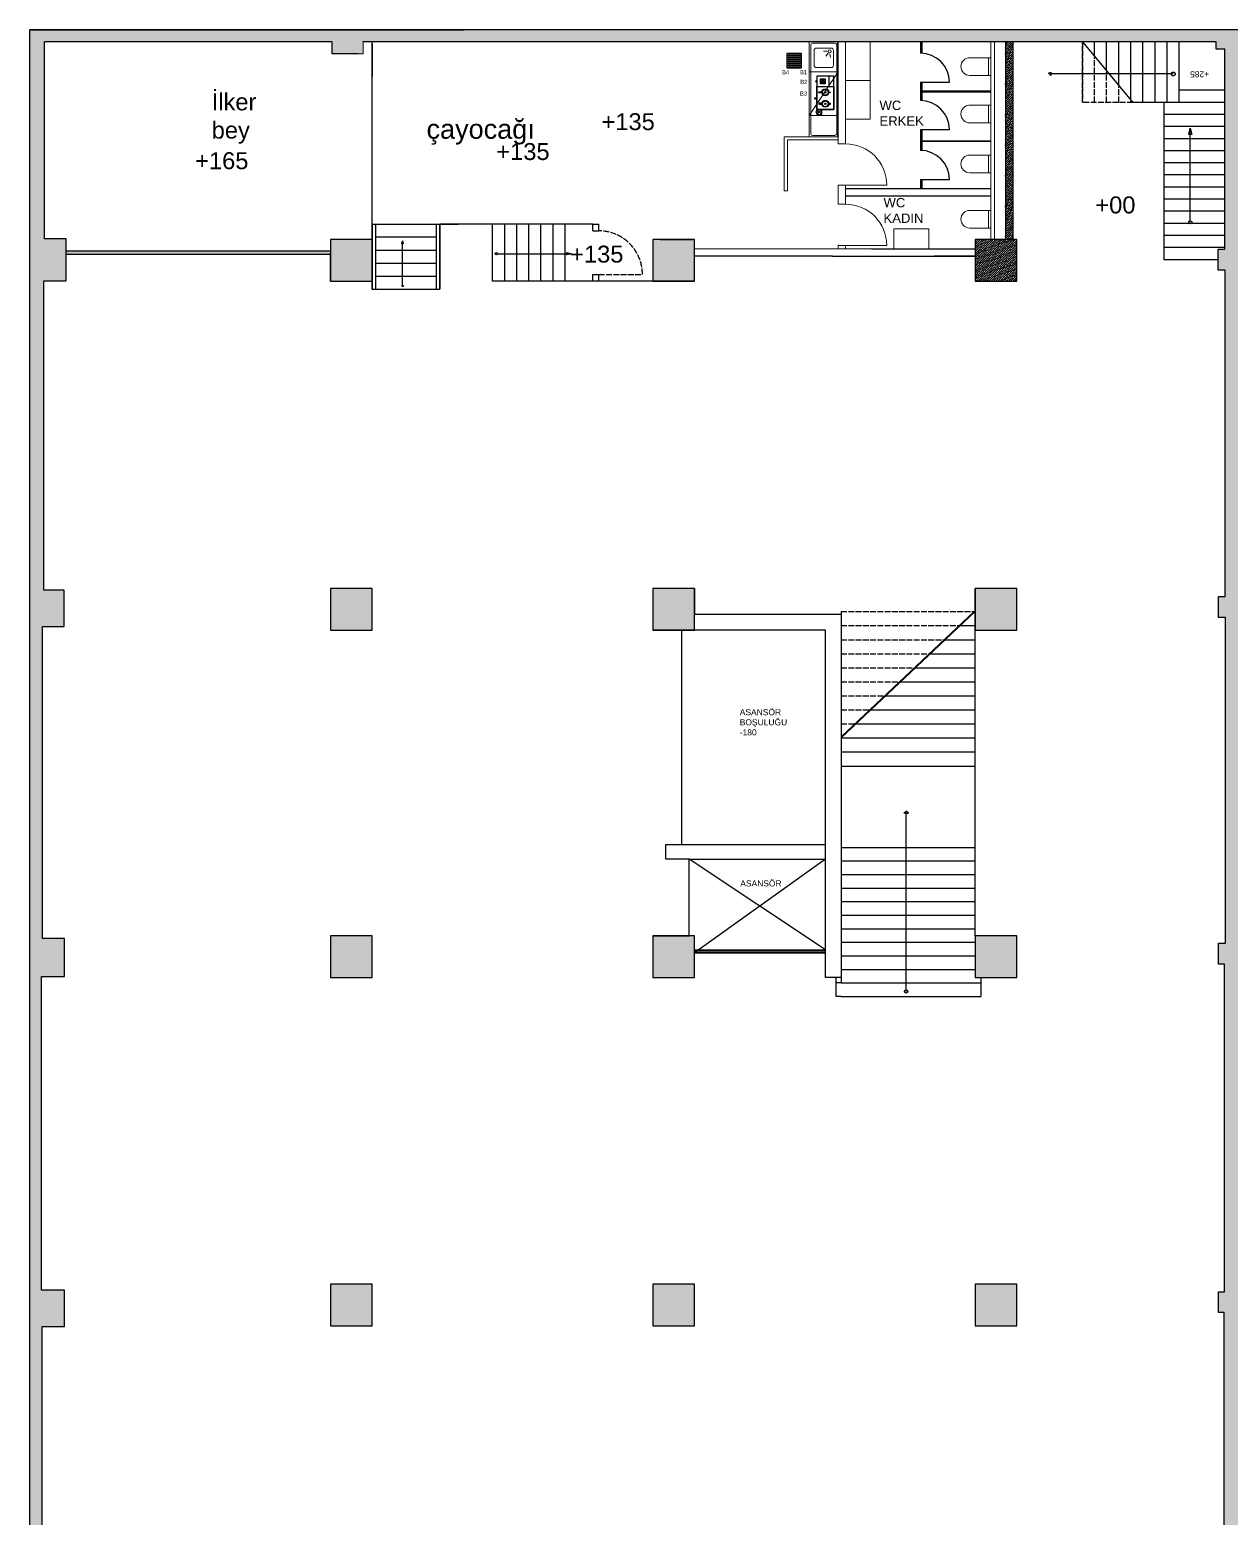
# Model space of a CAD drawing. Header units: inches. Extents: x 4918 to 12387, y -16156 to -9811.
# Drawn here: x 4918 to 7398, y -12983 to -9911 of the extents above; entities that cross this region are included whole.
import ezdxf
from ezdxf.enums import TextEntityAlignment as Align

# ---------------------------------------------------------------- set-up
doc = ezdxf.new("R2010")
doc.units = ezdxf.units.IN
doc.header["$MEASUREMENT"] = 0
doc.linetypes.add('ACAD_ISO02W100', pattern=[15, 12, -3])
doc.layers.add('S2000-002 Çizgi', color=7, linetype='Continuous')
doc.styles.get("Standard").update_dxf_attribs({"font": 'arial.ttf'})
doc.styles.add('TAKSİM', font='GOTHIC.TTF', dxfattribs={"height": 20})
pattern_1 = [(45, (-5998.6112, -16960.742), (1.683798, 6.1739261), [7.9375, -1.5875, 0, -1.5875])]
pattern_2 = [(45, (-6780.7107, 0), (1.32582521, 4.86135912), [6.25, -1.25, 0, -1.25])]

# ---------------------------------------------------------------- blocks, each defined once
blk = doc.blocks.new('A$C047744E0')
at = {"layer": 'S2000-002 Çizgi'}
h = blk.add_hatch(dxfattribs=at)
h.set_pattern_fill('AR-SAND', color=256, scale=0.5, style=0)
h.set_pattern_definition([(37.5, (-4072.69315, -3944.5775), (-0.03149668, 0.96341188), [0, -0.76, 0, -0.85, 0, -0.8125]), (7.5, (-4072.6931, -3944.5775), (0.88488835, 1.41107303), [0, -0.41, 0, -0.685, 0, -0.2625]), (327.5, (-4073.30815, -3944.5775), (1.55707093, 0.00282953), [0, -0.25, 0, -0.9, 0, -1.175]), (317.5, (-4073.3081, -3944.5775), (1.5030633, 0.43883778), [0, -0.125, 0, -0.59, 0, -0.675])])
h.paths.add_polyline_path([(5.7, 21.6), (15.8, 21.6), (15.8, 11.5), (5.7, 11.5)])
for points in [[(34.4, 14.8, -0.072213), (32.4, 14.8), (32.4, 8.5), (34.4, 8.5)], [(56.1, 8.5), (58.1, 8.5), (58.1, 14.8, -0.072213), (56.1, 14.8)]]:
    blk.add_hatch(color=256, dxfattribs=at).paths.add_polyline_path(points)
for p, q in [((69, 14.2), (79, 4.2)), ((79, 14.2), (69, 4.2))]:
    blk.add_line(p, q, dxfattribs=at)
for points in [[(0, 4.2), (69, 4.2), (69, 39.2), (0, 39.2)], [(0, 29.2), (21.5, 29.2), (21.5, 39.2), (0, 39.2)], [(69, 4.2), (21.5, 4.2), (21.5, 39.2), (69, 39.2)], [(5.7, 21.6), (15.8, 21.6), (15.8, 11.5), (5.7, 11.5)], [(9.3, 4.2), (12.2, 4.2), (12.2, 3), (9.3, 3)], [(10.2, 3), (11.3, 3), (11.3, 1.9), (10.2, 1.9)], [(47.8, 0.2), (45.2, 0.4), (45.2, 1), (47.8, 1.2)], [(63.5, 4.2), (60.6, 4.2), (60.6, 3), (63.5, 3)], [(62.7, 3), (61.5, 3), (61.5, 1.9), (62.7, 1.9)], [(69, 4.2), (79, 4.2), (79, 14.2), (69, 14.2)], [(75.5, 4.2), (72.5, 4.2), (72.5, 3), (75.5, 3)], [(74.6, 3), (73.4, 3), (73.4, 1.9), (74.6, 1.9)]]:
    blk.add_lwpolyline(points, close=True, dxfattribs=at)
for points in [[(32.9, 28.7), (32.9, 32.2)], [(33.8, 32.2), (33.8, 28.7)], [(56.7, 32.2), (56.7, 28.7)], [(57.6, 28.7), (57.6, 32.2)], [(34.4, 14.8), (34.4, 8.5), (32.4, 8.5), (32.4, 14.8)], [(45.8, 0), (44.7, 0), (44.7, 4.2)], [(45.8, 4.2), (45.8, 1.1)], [(45.8, 0.4), (45.8, 0)], [(56.1, 14.8), (56.1, 8.5), (58.1, 8.5), (58.1, 14.8)]]:
    blk.add_lwpolyline(points, dxfattribs=at)
for centre, radius in [((33.4, 21.7), 7), ((33.4, 21.7), 6), ((33.4, 21.7), 1.45), ((57.1, 21.7), 7), ((57.1, 21.7), 6), ((57.1, 21.7), 1.45)]:
    blk.add_circle(centre, radius, dxfattribs=at)
for centre in [(33.4, 32.2), (57.1, 32.2)]:
    blk.add_arc(centre, 0.438, 0, 180, dxfattribs=at)

msp = doc.modelspace()

# ---------------------------------------------------------------- hatches: boundary and pattern name
h = msp.add_hatch()
h.set_pattern_fill('ANSI36', color=256)
h.set_pattern_definition(pattern_1)
h.paths.add_polyline_path([(7415.99342, -14820.64326), (7383.99342, -14820.64326), (7383.99342, -15262.24379), (7415.99342, -15262.24379)])
h.paths.add_polyline_path([(7415.99342, -14145.25417), (7382.99342, -14145.25417), (7382.99342, -14679.03075), (7368.99342, -14679.03075), (7368.99342, -14727.03075), (7383.99342, -14727.03075), (7383.99342, -14820.64326), (7415.99342, -14820.64326)])
h.paths.add_polyline_path([(7415.99342, -13625.72409), (7383.49342, -13625.72409), (7383.49342, -13959.53075), (7368.99342, -13959.53075), (7368.99342, -14003.03075), (7382.99342, -14003.03075), (7382.99342, -14145.25417), (7415.99342, -14145.25417)])
h.paths.add_polyline_path([(7415.99342, -12820.45241), (7385.49342, -12820.45241), (7385.49342, -13219.53075), (7372.49342, -13219.53075), (7372.49342, -13306.53075), (7383.49342, -13306.53075), (7383.49342, -13625.72409), (7415.99342, -13625.72409)])
h.paths.add_polyline_path([(7415.99342, -11937.25136), (7385.99342, -11937.25136), (7385.99342, -12517.53075), (7373.49342, -12517.53075), (7373.49342, -12560.53075), (7385.49342, -12560.53075), (7385.49342, -12820.45241), (7415.99342, -12820.45241)])
h.paths.add_polyline_path([(7415.99342, -11002.09719), (7387.49342, -11002.09719), (7387.49342, -11081.03075), (7373.49342, -11081.03075), (7373.49342, -11124.53075), (7387.99342, -11124.53075), (7387.99342, -11797.53075), (7373.49342, -11797.53075), (7373.49342, -11841.03075), (7385.99342, -11841.03075), (7385.99342, -11937.25136), (7415.99342, -11937.25136)])
h.paths.add_polyline_path([(7415.99342, -9910.53075), (7281.63505, -9910.53075), (7281.63505, -9935.53075), (7368.49342, -9935.53075), (7368.49342, -9950.53075), (7386.49342, -9950.53075), (7386.49342, -10363.53075), (7372.49342, -10363.53075), (7372.49342, -10407.03075), (7387.49342, -10407.03075), (7387.49342, -10508.54363), (7415.99342, -10508.54363)])
h.paths.add_polyline_path([(7281.63505, -9910.53075), (6845.22009, -9910.53075), (6845.22009, -9935.53075), (7281.63505, -9935.53075)])
h.paths.add_polyline_path([(6845.22009, -9910.53075), (6053.58367, -9910.53075), (6053.58367, -9935.53075), (6845.22009, -9935.53075)])
h.paths.add_polyline_path([(7415.99342, -10508.54363), (7387.49342, -10508.54363), (7387.49342, -11002.09719), (7415.99342, -11002.09719)])
h.paths.add_polyline_path([(6053.58367, -9910.53075), (5382.5903, -9910.53075), (5382.5903, -9935.53075), (5542.5014, -9935.53075), (5542.5014, -9960.53075), (5596.49342, -9960.53075), (5596.49342, -9961.53075), (5605.99342, -9961.53075), (5605.99342, -9935.53075), (5764.99342, -9935.53075), (6053.58367, -9935.53075)])
h.paths.add_polyline_path([(5382.5903, -9910.53075), (4917.99342, -9910.53075), (4917.99342, -10508.54363), (4946.99342, -10508.54363), (4946.99342, -10429.53075), (4993.49342, -10429.53075), (4993.49342, -10372.53075), (4993.49342, -10342.53075), (4948.49342, -10342.53075), (4948.49342, -9935.53075), (5382.5903, -9935.53075)])
h.paths.add_polyline_path([(4988.99342, -11068.03075), (4946.99342, -11068.03075), (4946.99342, -11002.09719), (4917.99342, -11002.09719), (4917.99342, -11937.25136), (4942.49342, -11937.25136), (4942.49342, -11866.53075), (4989.99342, -11866.53075), (4989.99342, -11787.53075), (4943.99342, -11787.53075), (4943.99342, -11143.53075), (4988.99342, -11143.53075)])
h.paths.add_polyline_path([(4946.99342, -10508.54363), (4917.99342, -10508.54363), (4917.99342, -11002.09719), (4946.99342, -11002.09719)])
h.paths.add_polyline_path([(4942.49342, -11937.25136), (4917.99342, -11937.25136), (4917.99342, -12820.45241), (4943.49342, -12820.45241), (4943.49342, -12589.03075), (4989.49342, -12589.03075), (4989.49342, -12514.03075), (4942.49342, -12514.03075)])
h.paths.add_polyline_path([(4943.49342, -12820.45241), (4917.99342, -12820.45241), (4917.99342, -13625.72409), (4945.99342, -13625.72409), (4945.99342, -13318.03075), (4959.49342, -13318.03075), (4959.49342, -13228.03075), (4943.49342, -13228.03075)])
h.paths.add_polyline_path([(4945.99342, -13625.72409), (4917.99342, -13625.72409), (4917.99342, -14145.25417), (4945.99342, -14145.25417), (4945.99342, -14028.53075), (4990.49342, -14028.53075), (4990.49342, -13953.03075), (4945.99342, -13953.03075)])
h.paths.add_polyline_path([(4945.99342, -14145.25417), (4917.99342, -14145.25417), (4917.99342, -14820.64326), (4944.99342, -14820.64326), (4944.99342, -14750.53075), (4987.99342, -14750.53075), (4987.99342, -14672.53075), (4945.99342, -14672.53075)])
h.paths.add_polyline_path([(4944.99342, -14820.64326), (4917.99342, -14820.64326), (4917.99342, -15262.24379), (4944.99342, -15262.24379)])
h.paths.add_polyline_path([(4944.99342, -15262.24379), (4917.99342, -15262.24379), (4917.99342, -16156.03075), (4947.99342, -16156.03075), (4947.99342, -15470.53075), (4987.99342, -15470.53075), (4987.99342, -15394.53075), (4944.99342, -15394.53075)])
h = msp.add_hatch()
h.set_pattern_fill('ANSI36', color=256)
h.set_pattern_definition(pattern_1)
h.paths.add_polyline_path([(6948.49342, -9935.53075), (6906.49342, -9935.53075), (6933.03062, -9935.53075), (6933.03062, -9949.03075), (6933.49342, -9949.03075), (6933.49342, -10344.03075), (6948.49342, -10344.03075), (6948.49342, -10332.33199)])
at = {"lineweight": 18}
h = msp.add_hatch(dxfattribs=at)
h.set_pattern_fill('ANSI36', scale=20)
h.set_pattern_definition(pattern_2)
h.paths.add_polyline_path([(5624.99342, -11064.53075), (5538.99342, -11064.53075), (5538.99342, -11150.53075), (5624.99342, -11150.53075)])
h.paths.add_polyline_path([(6290.99342, -11064.53075), (6204.99342, -11064.53075), (6204.99342, -11150.53075), (6290.99342, -11150.53075)])
h.paths.add_polyline_path([(5624.99342, -10344.03075), (5538.99342, -10344.03075), (5538.99342, -10430.03075), (5624.99342, -10430.03075)])
h.paths.add_polyline_path([(6290.99342, -10344.03075), (6204.99342, -10344.03075), (6204.99342, -10430.03075), (6290.99342, -10430.03075)])
h.paths.add_polyline_path([(6290.99342, -11782.53075), (6204.99342, -11782.53075), (6204.99342, -11868.53075), (6290.99342, -11868.53075)])
h.paths.add_polyline_path([(5624.99342, -11782.53075), (5538.99342, -11782.53075), (5538.99342, -11868.53075), (5624.99342, -11868.53075)])
h.paths.add_polyline_path([(5280.8122, -10161.95236), (5391.35109, -10161.95236), (5391.35109, -10031.4942), (5280.8122, -10031.4942)], flags=9)
h.paths.add_polyline_path([(6315.68616, -15843.26666), (6712.58247, -15843.26666), (6712.58247, -15791.74892), (6315.68616, -15791.74892)], flags=9)
h.paths.add_polyline_path([(4956.49954, -15821.12568), (5161.17212, -15821.12568), (5161.17212, -15769.60794), (4956.49954, -15769.60794)], flags=9)
h.paths.add_polyline_path([(9807.48807, -14041.76793), (10895.91918, -14041.76793), (10895.91918, -13959.33956), (9807.48807, -13959.33956)], flags=9)
h.paths.add_polyline_path([(5924.53452, -14543.35309), (6123.3749, -14543.35309), (6123.3749, -14450.06637), (5924.53452, -14450.06637)], flags=9)
h.paths.add_polyline_path([(6022.77133, -10410.80211), (6150.40435, -10410.80211), (6150.40435, -10338.67728), (6022.77133, -10338.67728)], flags=9)
h.paths.add_polyline_path([(4953.26902, -16078.94853), (5193.85565, -16078.94853), (5193.85565, -15975.91306), (4953.26902, -15975.91306)], flags=9)
h.paths.add_polyline_path([(6087.5737, -10137.18671), (6215.20672, -10137.18671), (6215.20672, -10065.06188), (6087.5737, -10065.06188)], flags=9)
h.paths.add_polyline_path([(7358.296, -9989.2343), (7312.71278, -9989.2343), (7312.71278, -10014.99317), (7358.296, -10014.99317)], flags=9)
h.paths.add_polyline_path([(6726.54173, -10464.48752), (6854.17474, -10464.48752), (6854.17474, -10392.36269), (6726.54173, -10392.36269)], flags=9)
h.paths.add_polyline_path([(5248.11533, -10217.79539), (5375.74834, -10217.79539), (5375.74834, -10145.67056), (5248.11533, -10145.67056)], flags=9)
h.paths.add_polyline_path([(6380.19977, -11380.61165), (6484.45454, -11380.61165), (6484.45454, -11310.15918), (6380.19977, -11310.15918)], flags=9)
h.paths.add_polyline_path([(6382.51134, -11689.58311), (6474.18085, -11689.58311), (6474.18085, -11663.82424), (6382.51134, -11663.82424)], flags=9)
h.paths.add_polyline_path([(5870.16444, -10198.86577), (5997.79746, -10198.86577), (5997.79746, -10126.74094), (5870.16444, -10126.74094)], flags=9)
h.paths.add_polyline_path([(7107.63815, -10309.18409), (7208.07812, -10309.18409), (7208.07812, -10237.05926), (7107.63815, -10237.05926)], flags=9)
h.paths.add_polyline_path([(7985.5618, -10220.59541), (7939.97858, -10220.59541), (7939.97858, -10246.35428), (7985.5618, -10246.35428)], flags=9)
h.paths.add_polyline_path([(5618.76192, -15952.76197), (5859.34855, -15952.76197), (5859.34855, -15849.7265), (5618.76192, -15849.7265)], flags=9)
h.paths.add_polyline_path([(9693.45446, -14275.01725), (9705.96298, -14275.01725), (9705.96298, -14269.86548), (9693.45446, -14269.86548)], flags=9)
h = msp.add_hatch(dxfattribs=at)
h.set_pattern_fill('ANSI36', scale=20)
h.set_pattern_definition(pattern_2)
h.paths.add_polyline_path([(5624.99342, -12502.03075), (5538.99342, -12502.03075), (5538.99342, -12588.03075), (5624.99342, -12588.03075)])
h.paths.add_polyline_path([(6290.99342, -12502.03075), (6204.99342, -12502.03075), (6204.99342, -12588.03075), (6290.99342, -12588.03075)])
h.paths.add_polyline_path([(6956.99342, -12502.03075), (6870.99342, -12502.03075), (6870.99342, -12588.03075), (6956.99342, -12588.03075)])
h.paths.add_polyline_path([(6956.99342, -11782.53075), (6870.99342, -11782.53075), (6870.99342, -11868.53075), (6956.99342, -11868.53075)])
h.paths.add_polyline_path([(6956.99342, -11064.53075), (6870.99342, -11064.53075), (6870.99342, -11150.53075), (6956.99342, -11150.53075)])
h.paths.add_polyline_path([(6956.99342, -13264.53075), (6870.99342, -13264.53075), (6870.99342, -13350.53075), (6956.99342, -13350.53075)])
h.paths.add_polyline_path([(6956.99342, -13189.53075), (6870.99342, -13189.53075), (6870.99342, -13264.53075), (6956.99342, -13264.53075)])
h.paths.add_polyline_path([(6290.99342, -13264.53075), (6204.99342, -13264.53075), (6204.99342, -13350.53075), (6290.99342, -13350.53075)])
h.paths.add_polyline_path([(6290.99342, -13189.53075), (6204.99342, -13189.53075), (6204.99342, -13264.53075), (6290.99342, -13264.53075)])
h.paths.add_polyline_path([(5624.99342, -13264.53075), (5538.99342, -13264.53075), (5538.99342, -13350.53075), (5624.99342, -13350.53075)])
h.paths.add_polyline_path([(5624.99342, -13189.53075), (5538.99342, -13189.53075), (5538.99342, -13264.53075), (5624.99342, -13264.53075)])
h.paths.add_polyline_path([(5280.8122, -10161.95236), (5391.35109, -10161.95236), (5391.35109, -10031.4942), (5280.8122, -10031.4942)], flags=9)
h.paths.add_polyline_path([(6315.68616, -15843.26666), (6712.58247, -15843.26666), (6712.58247, -15791.74892), (6315.68616, -15791.74892)], flags=9)
h.paths.add_polyline_path([(4956.49954, -15821.12568), (5161.17212, -15821.12568), (5161.17212, -15769.60794), (4956.49954, -15769.60794)], flags=9)
h.paths.add_polyline_path([(9807.48807, -14041.76793), (10895.91918, -14041.76793), (10895.91918, -13959.33956), (9807.48807, -13959.33956)], flags=9)
h.paths.add_polyline_path([(5924.53452, -14543.35309), (6123.3749, -14543.35309), (6123.3749, -14450.06637), (5924.53452, -14450.06637)], flags=9)
h.paths.add_polyline_path([(6022.77133, -10410.80211), (6150.40435, -10410.80211), (6150.40435, -10338.67728), (6022.77133, -10338.67728)], flags=9)
h.paths.add_polyline_path([(4953.26902, -16078.94853), (5193.85565, -16078.94853), (5193.85565, -15975.91306), (4953.26902, -15975.91306)], flags=9)
h.paths.add_polyline_path([(6087.5737, -10137.18671), (6215.20672, -10137.18671), (6215.20672, -10065.06188), (6087.5737, -10065.06188)], flags=9)
h.paths.add_polyline_path([(7358.296, -9989.2343), (7312.71278, -9989.2343), (7312.71278, -10014.99317), (7358.296, -10014.99317)], flags=9)
h.paths.add_polyline_path([(6726.54173, -10464.48752), (6854.17474, -10464.48752), (6854.17474, -10392.36269), (6726.54173, -10392.36269)], flags=9)
h.paths.add_polyline_path([(5248.11533, -10217.79539), (5375.74834, -10217.79539), (5375.74834, -10145.67056), (5248.11533, -10145.67056)], flags=9)
h.paths.add_polyline_path([(6380.19977, -11380.61165), (6484.45454, -11380.61165), (6484.45454, -11310.15918), (6380.19977, -11310.15918)], flags=9)
h.paths.add_polyline_path([(6382.51134, -11689.58311), (6474.18085, -11689.58311), (6474.18085, -11663.82424), (6382.51134, -11663.82424)], flags=9)
h.paths.add_polyline_path([(5870.16444, -10198.86577), (5997.79746, -10198.86577), (5997.79746, -10126.74094), (5870.16444, -10126.74094)], flags=9)
h.paths.add_polyline_path([(7107.63815, -10309.18409), (7208.07812, -10309.18409), (7208.07812, -10237.05926), (7107.63815, -10237.05926)], flags=9)
h.paths.add_polyline_path([(7985.5618, -10220.59541), (7939.97858, -10220.59541), (7939.97858, -10246.35428), (7985.5618, -10246.35428)], flags=9)
h.paths.add_polyline_path([(5618.76192, -15952.76197), (5859.34855, -15952.76197), (5859.34855, -15849.7265), (5618.76192, -15849.7265)], flags=9)
h.paths.add_polyline_path([(9693.45446, -14275.01725), (9705.96298, -14275.01725), (9705.96298, -14269.86548), (9693.45446, -14269.86548)], flags=9)
h = msp.add_hatch(dxfattribs=at)
h.set_pattern_fill('ANSI36', scale=20)
h.set_pattern_definition(pattern_2)
h.paths.add_polyline_path([(6956.99342, -13945.53075), (6870.99342, -13945.53075), (6870.99342, -14031.53075), (6956.99342, -14031.53075)])
h.paths.add_polyline_path([(6290.99342, -13945.53075), (6204.99342, -13945.53075), (6204.99342, -14031.53075), (6290.99342, -14031.53075)])
h.paths.add_polyline_path([(5624.99342, -13945.53075), (5538.99342, -13945.53075), (5538.99342, -14031.53075), (5624.99342, -14031.53075)])
h.paths.add_polyline_path([(5280.8122, -10161.95236), (5391.35109, -10161.95236), (5391.35109, -10031.4942), (5280.8122, -10031.4942)], flags=9)
h.paths.add_polyline_path([(6315.68616, -15843.26666), (6712.58247, -15843.26666), (6712.58247, -15791.74892), (6315.68616, -15791.74892)], flags=9)
h.paths.add_polyline_path([(4956.49954, -15821.12568), (5161.17212, -15821.12568), (5161.17212, -15769.60794), (4956.49954, -15769.60794)], flags=9)
h.paths.add_polyline_path([(9807.48807, -14041.76793), (10895.91918, -14041.76793), (10895.91918, -13959.33956), (9807.48807, -13959.33956)], flags=9)
h.paths.add_polyline_path([(5924.53452, -14543.35309), (6123.3749, -14543.35309), (6123.3749, -14450.06637), (5924.53452, -14450.06637)], flags=9)
h.paths.add_polyline_path([(6022.77133, -10410.80211), (6150.40435, -10410.80211), (6150.40435, -10338.67728), (6022.77133, -10338.67728)], flags=9)
h.paths.add_polyline_path([(4953.26902, -16078.94853), (5193.85565, -16078.94853), (5193.85565, -15975.91306), (4953.26902, -15975.91306)], flags=9)
h.paths.add_polyline_path([(6087.5737, -10137.18671), (6215.20672, -10137.18671), (6215.20672, -10065.06188), (6087.5737, -10065.06188)], flags=9)
h.paths.add_polyline_path([(7358.296, -9989.2343), (7312.71278, -9989.2343), (7312.71278, -10014.99317), (7358.296, -10014.99317)], flags=9)
h.paths.add_polyline_path([(6726.54173, -10464.48752), (6854.17474, -10464.48752), (6854.17474, -10392.36269), (6726.54173, -10392.36269)], flags=9)
h.paths.add_polyline_path([(5248.11533, -10217.79539), (5375.74834, -10217.79539), (5375.74834, -10145.67056), (5248.11533, -10145.67056)], flags=9)
h.paths.add_polyline_path([(6380.19977, -11380.61165), (6484.45454, -11380.61165), (6484.45454, -11310.15918), (6380.19977, -11310.15918)], flags=9)
h.paths.add_polyline_path([(6382.51134, -11689.58311), (6474.18085, -11689.58311), (6474.18085, -11663.82424), (6382.51134, -11663.82424)], flags=9)
h.paths.add_polyline_path([(5870.16444, -10198.86577), (5997.79746, -10198.86577), (5997.79746, -10126.74094), (5870.16444, -10126.74094)], flags=9)
h.paths.add_polyline_path([(7107.63815, -10309.18409), (7208.07812, -10309.18409), (7208.07812, -10237.05926), (7107.63815, -10237.05926)], flags=9)
h.paths.add_polyline_path([(7985.5618, -10220.59541), (7939.97858, -10220.59541), (7939.97858, -10246.35428), (7985.5618, -10246.35428)], flags=9)
h.paths.add_polyline_path([(5618.76192, -15952.76197), (5859.34855, -15952.76197), (5859.34855, -15849.7265), (5618.76192, -15849.7265)], flags=9)
h.paths.add_polyline_path([(9693.45446, -14275.01725), (9705.96298, -14275.01725), (9705.96298, -14269.86548), (9693.45446, -14269.86548)], flags=9)
h = msp.add_hatch(dxfattribs=at)
h.set_pattern_fill('ANSI36', scale=20)
h.set_pattern_definition(pattern_2)
h.paths.add_polyline_path([(6956.99342, -14666.03075), (6870.99342, -14666.03075), (6870.99342, -14752.03075), (6956.99342, -14752.03075)])
h.paths.add_polyline_path([(6290.99342, -14666.03075), (6204.99342, -14666.03075), (6204.99342, -14752.03075), (6290.99342, -14752.03075)])
h.paths.add_polyline_path([(6956.99342, -15386.53075), (6870.99342, -15386.53075), (6870.99342, -15472.53075), (6956.99342, -15472.53075)])
h.paths.add_polyline_path([(5624.99342, -14666.03075), (5538.99342, -14666.03075), (5538.99342, -14752.03075), (5624.99342, -14752.03075)])
h.paths.add_polyline_path([(5624.99342, -15386.53075), (5538.99342, -15386.53075), (5538.99342, -15472.53075), (5624.99342, -15472.53075)])
h.paths.add_polyline_path([(6290.99342, -15386.53075), (6204.99342, -15386.53075), (6204.99342, -15472.53075), (6290.99342, -15472.53075)])
h.paths.add_polyline_path([(10339.40352, -14381.79456), (10348.42296, -14381.79456), (10348.42296, -14376.64278), (10339.40352, -14376.64278)], flags=9)
h.paths.add_polyline_path([(5280.8122, -10161.95236), (5391.35109, -10161.95236), (5391.35109, -10031.4942), (5280.8122, -10031.4942)], flags=9)
h.paths.add_polyline_path([(6315.68616, -15843.26666), (6712.58247, -15843.26666), (6712.58247, -15791.74892), (6315.68616, -15791.74892)], flags=9)
h.paths.add_polyline_path([(4956.49954, -15821.12568), (5161.17212, -15821.12568), (5161.17212, -15769.60794), (4956.49954, -15769.60794)], flags=9)
h.paths.add_polyline_path([(9807.48807, -14041.76793), (10895.91918, -14041.76793), (10895.91918, -13959.33956), (9807.48807, -13959.33956)], flags=9)
h.paths.add_polyline_path([(5924.53452, -14543.35309), (6123.3749, -14543.35309), (6123.3749, -14450.06637), (5924.53452, -14450.06637)], flags=9)
h.paths.add_polyline_path([(6022.77133, -10410.80211), (6150.40435, -10410.80211), (6150.40435, -10338.67728), (6022.77133, -10338.67728)], flags=9)
h.paths.add_polyline_path([(4953.26902, -16078.94853), (5193.85565, -16078.94853), (5193.85565, -15975.91306), (4953.26902, -15975.91306)], flags=9)
h.paths.add_polyline_path([(6087.5737, -10137.18671), (6215.20672, -10137.18671), (6215.20672, -10065.06188), (6087.5737, -10065.06188)], flags=9)
h.paths.add_polyline_path([(7358.296, -9989.2343), (7312.71278, -9989.2343), (7312.71278, -10014.99317), (7358.296, -10014.99317)], flags=9)
h.paths.add_polyline_path([(6726.54173, -10464.48752), (6854.17474, -10464.48752), (6854.17474, -10392.36269), (6726.54173, -10392.36269)], flags=9)
h.paths.add_polyline_path([(5248.11533, -10217.79539), (5375.74834, -10217.79539), (5375.74834, -10145.67056), (5248.11533, -10145.67056)], flags=9)
h.paths.add_polyline_path([(6380.19977, -11380.61165), (6484.45454, -11380.61165), (6484.45454, -11310.15918), (6380.19977, -11310.15918)], flags=9)
h.paths.add_polyline_path([(6382.51134, -11689.58311), (6474.18085, -11689.58311), (6474.18085, -11663.82424), (6382.51134, -11663.82424)], flags=9)
h.paths.add_polyline_path([(5870.16444, -10198.86577), (5997.79746, -10198.86577), (5997.79746, -10126.74094), (5870.16444, -10126.74094)], flags=9)
h.paths.add_polyline_path([(7107.63815, -10309.18409), (7208.07812, -10309.18409), (7208.07812, -10237.05926), (7107.63815, -10237.05926)], flags=9)
h.paths.add_polyline_path([(7985.5618, -10220.59541), (7939.97858, -10220.59541), (7939.97858, -10246.35428), (7985.5618, -10246.35428)], flags=9)
h.paths.add_polyline_path([(5618.76192, -15952.76197), (5859.34855, -15952.76197), (5859.34855, -15849.7265), (5618.76192, -15849.7265)], flags=9)
h.paths.add_polyline_path([(9693.45446, -14275.01725), (9705.96298, -14275.01725), (9705.96298, -14269.86548), (9693.45446, -14269.86548)], flags=9)
h = msp.add_hatch()
h.set_pattern_fill('ANSI36', color=256)
h.set_pattern_definition(pattern_1)
h.paths.add_polyline_path([(6956.99342, -10344.03075), (6948.49342, -10344.03075), (6870.99342, -10344.03075), (6870.99342, -10430.03075), (6956.99342, -10430.03075)])
h = msp.add_hatch(dxfattribs=at)
h.set_pattern_fill('ANSI36', scale=20)
h.set_pattern_definition(pattern_2)
h.paths.add_polyline_path([(5538.99342, -10368.13075), (4993.49342, -10368.13075), (4993.49342, -10374.53075), (5538.99342, -10374.53075), (5538.99342, -10372.53075)])
at = {"layer": 'S2000-002 Çizgi'}
h = msp.add_hatch(dxfattribs=at)
h.set_pattern_fill('ANSI37', color=256, scale=33, angle=45)
h.set_pattern_definition([(90, (-3727.032, 2828.3823), (-4.125, 0), []), (180, (-3727.032, 2828.3823), (0, -4.125), [])])
h.paths.add_polyline_path([(6512.17387, -9959.36527), (6482.17387, -9959.36527), (6482.17387, -9989.36527), (6512.17387, -9989.36527)])

# ---------------------------------------------------------------- linework, layer by layer
for p, q in [((4917.99342, -16156.03075), (4917.99342, -9910.53075)), ((7415.99342, -9910.53075), (4917.99342, -9910.53075)), ((4917.99342, -9910.53075), (5814.80988, -9910.53075)), ((5542.5014, -9935.53075), (4948.49342, -9935.53075)), ((4948.49342, -10342.53075), (4948.49342, -9935.53075)), ((5542.5014, -9960.53075), (5542.5014, -9935.53075)), ((7368.49342, -9935.53075), (5605.99342, -9935.53075)), ((5764.99342, -9935.53075), (5605.99342, -9935.53075)), ((5624.99342, -10312.03075), (5624.99342, -9935.53075)), ((5624.99342, -9939.51859), (5624.99342, -10006.87051)), ((6757.61257, -9935.35248), (6757.61257, -9958.7542)), ((6760.48732, -9935.53075), (6760.48732, -9958.7542)), ((6862.49342, -9935.53075), (6783.49342, -9935.53075)), ((7368.49342, -9935.53075), (6906.49342, -9935.53075)), ((7092.49342, -9935.53075), (7196.66944, -10060.53075)), ((7117.49342, -9965.52805), (7117.49342, -9935.53075)), ((7142.49342, -9995.52536), (7142.49342, -9935.53075)), ((7167.49342, -10025.52267), (7167.49342, -9935.53075)), ((7192.49342, -10055.51998), (7192.49342, -9935.53075)), ((7217.49342, -10060.53075), (7217.49342, -9935.53075)), ((7242.49342, -10060.53075), (7242.49342, -9935.53075)), ((7267.49342, -10060.53075), (7267.49342, -9935.53075)), ((7292.49342, -10060.53075), (7292.49342, -9935.53075)), ((7368.49342, -9950.53075), (7368.49342, -9935.53075)), ((7386.49342, -9950.53075), (7368.49342, -9950.53075)), ((7386.49342, -10363.53075), (7386.49342, -9950.53075)), ((5596.5014, -9960.53075), (5542.5014, -9960.53075)), ((7022.25832, -9999.89373), (7027.37803, -9997.88843)), ((7027.36645, -10004.80666), (7022.25832, -9999.89373)), ((7280.13458, -10001.81106), (7027.17735, -10001.81106)), ((7027.36645, -10001.25431), (7027.36645, -10004.80666)), ((7027.37803, -9997.88843), (7027.37803, -10001.25431)), ((6757.61257, -10018.7542), (6757.61257, -10056.7542)), ((6757.61257, -10018.7542), (6757.61257, -10056.7542)), ((6757.61257, -10018.7542), (6817.61257, -10018.7542)), ((6757.61257, -10018.7542), (6817.61257, -10018.7542)), ((6760.48732, -10018.68529), (6760.48732, -10056.7542)), ((6760.48732, -10036.71975), (6903.49342, -10036.71975)), ((6760.48732, -10038.71975), (6903.49342, -10038.71975)), ((7386.49342, -10035.53075), (7292.49342, -10035.53075)), ((7192.49342, -10060.53075), (7192.49342, -10057.72632)), ((7260.49342, -10060.53075), (7196.66944, -10060.53075)), ((7386.49342, -10060.53075), (7260.49342, -10060.53075)), ((7260.49342, -10060.53075), (7260.49342, -10385.53075)), ((7386.49342, -10085.53075), (7260.49342, -10085.53075)), ((6757.61257, -10116.7542), (6757.61257, -10141.36988)), ((6757.61257, -10116.7542), (6817.61257, -10116.7542)), ((6757.61257, -10121.7542), (6757.61257, -10159.7542)), ((6757.61257, -10121.7542), (6757.61257, -10159.7542)), ((6760.48732, -10116.68529), (6760.48732, -10141.36988)), ((6760.48732, -10121.68529), (6760.48732, -10159.7542)), ((7386.49342, -10110.53075), (7260.49342, -10110.53075)), ((7386.49342, -10135.53075), (7260.49342, -10135.53075)), ((7312.33414, -10126.77375), (7315.22411, -10113.98719)), ((7316.91293, -10126.8324), (7312.33414, -10126.77375)), ((7315.22411, -10308.3278), (7315.22411, -10113.98719)), ((7315.22411, -10113.98719), (7318.14552, -10126.71515)), ((7318.14552, -10126.71515), (7316.91293, -10126.8324)), ((7386.49342, -10160.53075), (7260.49342, -10160.53075)), ((7386.49342, -10185.53075), (7260.49342, -10185.53075)), ((6757.61257, -10219.7542), (6757.61257, -10238.68529)), ((6757.61257, -10219.7542), (6817.61257, -10219.7542)), ((6760.48732, -10219.68529), (6760.48732, -10238.68529)), ((7386.49342, -10210.53075), (7260.49342, -10210.53075)), ((6603.18156, -10238.68529), (6903.49342, -10238.68529)), ((6603.18156, -10253.68529), (6903.49342, -10253.68529)), ((7386.49342, -10235.53075), (7260.49342, -10235.53075)), ((7386.49342, -10260.53075), (7260.49342, -10260.53075)), ((7386.49342, -10285.53075), (7260.49342, -10285.53075)), ((5624.99342, -10312.03075), (5803.10759, -10312.03075)), ((5624.99342, -10447.03075), (5624.99342, -10312.03075)), ((5624.99342, -10312.03075), (5624.99342, -10446.55152)), ((5632.1741, -10312.03075), (5632.1741, -10446.55152)), ((5757.1741, -10312.03075), (5757.1741, -10446.55152)), ((5757.1741, -10312.03075), (5757.1741, -10446.55152)), ((5764.35479, -10312.03075), (5764.35479, -10446.55152)), ((6080.99342, -10312.03075), (5764.99342, -10312.03075)), ((5764.99342, -10312.03075), (5764.99342, -10446.55152)), ((5873.99342, -10430.03075), (5873.99342, -10312.03075)), ((6080.99342, -10312.03075), (5873.99342, -10312.03075)), ((5898.99342, -10430.03075), (5898.99342, -10312.03075)), ((5923.99342, -10430.03075), (5923.99342, -10312.03075)), ((5948.99342, -10430.03075), (5948.99342, -10312.03075)), ((5973.99342, -10430.03075), (5973.99342, -10312.03075)), ((5998.99342, -10430.03075), (5998.99342, -10312.03075)), ((6023.99342, -10430.03075), (6023.99342, -10312.03075)), ((6080.99342, -10326.00738), (6080.99342, -10312.03075)), ((6080.99342, -10312.03075), (6093.49342, -10312.03075)), ((6093.49342, -10326.00738), (6093.49342, -10312.03075)), ((7386.49342, -10310.53075), (7260.49342, -10310.53075)), ((4993.49342, -10342.53075), (4948.49342, -10342.53075)), ((4993.49342, -10372.53075), (4993.49342, -10342.53075)), ((5624.99342, -10344.03075), (5538.99342, -10344.03075)), ((5538.99342, -10344.03075), (5538.99342, -10430.03075)), ((5624.99342, -10430.03075), (5624.99342, -10344.03075)), ((5632.1741, -10338.55152), (5757.1741, -10338.55152)), ((5686.86595, -10352.59823), (5688.25314, -10346.46068)), ((5689.06377, -10352.62638), (5686.86595, -10352.59823)), ((5688.25314, -10439.74417), (5688.25314, -10346.46068)), ((5688.25314, -10346.46068), (5689.65541, -10352.5701)), ((5689.65541, -10352.5701), (5689.06377, -10352.62638)), ((5764.35479, -10338.55152), (5764.99342, -10338.55152)), ((6080.99342, -10326.00738), (6093.49342, -10326.00738)), ((6290.99342, -10344.03075), (6204.99342, -10344.03075)), ((6204.99342, -10344.03075), (6204.99342, -10430.03075)), ((6220.99342, -10344.03075), (6287.99342, -10344.03075)), ((6290.99342, -10430.03075), (6290.99342, -10344.03075)), ((6956.99342, -10344.03075), (6870.99342, -10344.03075)), ((6870.99342, -10344.03075), (6870.99342, -10430.03075)), ((6948.49342, -10344.03075), (6948.49342, -10332.33199)), ((6956.99342, -10344.03075), (6948.49342, -10344.03075)), ((6956.99342, -10430.03075), (6956.99342, -10344.03075)), ((7386.49342, -10335.53075), (7260.49342, -10335.53075)), ((5538.99342, -10368.13075), (4993.49342, -10368.13075)), ((4993.49342, -10429.53075), (4993.49342, -10372.53075)), ((5538.99342, -10374.53075), (4993.49342, -10374.53075)), ((5538.99342, -10430.03075), (5538.99342, -10372.53075)), ((5632.1741, -10365.55152), (5757.1741, -10365.55152)), ((5764.35479, -10365.55152), (5764.99342, -10365.55152)), ((5881.86374, -10373.31083), (6037.33623, -10373.31083)), ((6027.06006, -10374.66189), (6027.10698, -10370.99886)), ((6027.15386, -10375.64796), (6027.06006, -10374.66189)), ((6027.10698, -10370.99886), (6037.33623, -10373.31083)), ((6037.33623, -10373.31083), (6027.15386, -10375.64796)), ((6575.99342, -10378.03075), (6290.99342, -10378.03075)), ((6575.99342, -10378.03075), (6600.99342, -10378.03075)), ((6600.99342, -10378.03075), (6625.99342, -10378.03075)), ((6625.99342, -10378.03075), (6650.99342, -10378.03075)), ((6650.99342, -10378.03075), (6675.99342, -10378.03075)), ((6656.54892, -10363.20902), (6870.99342, -10363.20902)), ((6675.99342, -10378.03075), (6700.99342, -10378.03075)), ((6700.99342, -10378.03075), (6725.99342, -10378.03075)), ((6725.99342, -10378.03075), (6750.99342, -10378.03075)), ((6750.99342, -10378.03075), (6775.99342, -10378.03075)), ((6775.99342, -10378.03075), (6870.99342, -10378.03075)), ((6870.99342, -10378.03075), (6786.28909, -10378.03075)), ((7386.49342, -10360.53075), (7260.49342, -10360.53075)), ((7372.49342, -10385.53075), (7260.49342, -10385.53075)), ((7372.49342, -10407.03075), (7372.49342, -10363.53075)), ((7372.49342, -10363.53075), (7386.49342, -10363.53075)), ((5632.1741, -10392.55152), (5757.1741, -10392.55152)), ((5632.1741, -10392.55152), (5749.99342, -10392.55152)), ((5764.35479, -10392.55152), (5764.99342, -10392.55152)), ((6080.99342, -10430.03075), (6080.99342, -10416.00738)), ((6080.99342, -10416.00738), (6093.49342, -10416.00738)), ((6093.49342, -10430.03075), (6093.49342, -10416.00738)), ((7387.49342, -10407.03075), (7372.49342, -10407.03075)), ((7387.49342, -11081.03075), (7387.49342, -10407.03075)), ((4946.99342, -11068.03075), (4946.99342, -10429.53075)), ((4946.99342, -10429.53075), (4993.49342, -10429.53075)), ((5538.99342, -10430.03075), (5624.99342, -10430.03075)), ((5624.99342, -10446.55152), (5764.99342, -10446.55152)), ((5632.1741, -10419.55152), (5757.1741, -10419.55152)), ((5764.35479, -10419.55152), (5764.99342, -10419.55152)), ((6290.99342, -10430.03075), (5873.99342, -10430.03075)), ((6204.99342, -10430.03075), (6290.99342, -10430.03075)), ((6870.99342, -10430.03075), (6956.99342, -10430.03075)), ((4988.99342, -11068.03075), (4946.99342, -11068.03075)), ((4988.99342, -11143.53075), (4988.99342, -11068.03075)), ((5624.99342, -11064.53075), (5538.99342, -11064.53075)), ((5538.99342, -11064.53075), (5538.99342, -11150.53075)), ((5624.99342, -11150.53075), (5624.99342, -11064.53075)), ((6290.99342, -11064.53075), (6204.99342, -11064.53075)), ((6204.99342, -11064.53075), (6204.99342, -11150.53075)), ((6290.99342, -11150.53075), (6290.99342, -11064.53075)), ((6290.99342, -11064.53075), (6290.99342, -11117.53075)), ((6956.99342, -11064.53075), (6870.99342, -11064.53075)), ((6870.99342, -11064.53075), (6870.99342, -11150.53075)), ((6870.99342, -11782.53075), (6870.99342, -11064.53075)), ((6956.99342, -11150.53075), (6956.99342, -11064.53075)), ((7373.49342, -11124.53075), (7373.49342, -11081.03075)), ((7373.49342, -11081.03075), (7387.49342, -11081.03075)), ((6290.99342, -11117.53075), (6593.99342, -11117.53075)), ((6593.99342, -11112.53075), (6593.99342, -11879.53075)), ((6870.99342, -11112.53075), (6593.99342, -11373.53075)), ((6870.99342, -11112.53075), (6593.99342, -11373.53075)), ((6870.99342, -11112.53075), (6593.99342, -11373.53075)), ((6870.99342, -11112.53075), (6593.99342, -11373.53075)), ((6870.99342, -11112.53075), (6593.99342, -11373.53075)), ((6870.99342, -11112.53075), (6593.99342, -11373.53075)), ((6870.99342, -11112.53075), (6593.99342, -11373.53075)), ((6870.99342, -11112.53075), (6593.99342, -11373.53075)), ((6870.99342, -11112.53075), (6593.99342, -11373.53075)), ((6870.99342, -11112.53075), (6593.99342, -11373.53075)), ((6868.64634, -11112.53075), (6593.99342, -11371.31924)), ((6868.64634, -11112.53075), (6593.99342, -11371.31924)), ((6868.64634, -11112.53075), (6593.99342, -11371.31924)), ((6868.64634, -11112.53075), (6593.99342, -11371.31924)), ((6868.64634, -11112.53075), (6593.99342, -11371.31924)), ((6868.64634, -11112.53075), (6593.99342, -11371.31924)), ((6868.64634, -11112.53075), (6593.99342, -11371.31924)), ((6868.64634, -11112.53075), (6593.99342, -11371.31924)), ((6868.64634, -11112.53075), (6593.99342, -11371.31924)), ((6868.64634, -11112.53075), (6593.99342, -11371.31924)), ((4943.99342, -11787.53075), (4943.99342, -11143.53075)), ((4943.99342, -11143.53075), (4988.99342, -11143.53075)), ((5538.99342, -11150.53075), (5624.99342, -11150.53075)), ((6204.99342, -11150.53075), (6290.99342, -11150.53075)), ((6561.99342, -11150.53075), (6204.99342, -11150.53075)), ((6264.99342, -11593.53075), (6264.99342, -11150.53075)), ((6561.99342, -11868.53075), (6561.99342, -11150.53075)), ((6840.21564, -11141.53075), (6870.99342, -11141.53075)), ((6870.99342, -11150.53075), (6956.99342, -11150.53075)), ((7387.99342, -11124.53075), (7373.49342, -11124.53075)), ((7387.99342, -11797.53075), (7387.99342, -11124.53075)), ((6809.43786, -11170.53075), (6870.99342, -11170.53075)), ((6778.66009, -11199.53075), (6870.99342, -11199.53075)), ((6747.88231, -11228.53075), (6870.99342, -11228.53075)), ((6717.10453, -11257.53075), (6870.99342, -11257.53075)), ((6686.32675, -11286.53075), (6870.99342, -11286.53075)), ((6655.54897, -11315.53075), (6870.99342, -11315.53075)), ((6624.7712, -11344.53075), (6870.99342, -11344.53075)), ((6593.99342, -11373.53075), (6870.99342, -11373.53075)), ((6593.99342, -11402.53075), (6870.99342, -11402.53075)), ((6593.99342, -11431.53075), (6870.99342, -11431.53075)), ((6593.99342, -11431.53075), (6870.99342, -11431.53075)), ((6723.39738, -11529.00665), (6728.16581, -11524.87246)), ((6728.16581, -11529.00665), (6723.39738, -11529.00665)), ((6732.93425, -11529.00665), (6728.16581, -11524.87246)), ((6728.16581, -11897.0893), (6728.16581, -11529.00665)), ((6728.16581, -11529.00665), (6732.93425, -11529.00665)), ((6231.99342, -11624.03075), (6231.99342, -11593.53075)), ((6231.99342, -11593.53075), (6561.99342, -11593.53075)), ((6231.99342, -11593.53075), (6264.99342, -11593.53075)), ((6593.99342, -11599.53075), (6870.99342, -11599.53075)), ((6279.99342, -11624.03075), (6231.99342, -11624.03075)), ((6279.99342, -11782.53075), (6279.99342, -11624.03075)), ((6279.99342, -11624.03075), (6561.99342, -11624.03075)), ((6561.99342, -11811.13075), (6279.99342, -11624.03075)), ((6561.99342, -11624.03075), (6290.99342, -11817.53075)), ((6593.99342, -11627.53075), (6870.99342, -11627.53075)), ((6593.99342, -11655.53075), (6870.99342, -11655.53075)), ((6593.99342, -11683.53075), (6870.99342, -11683.53075)), ((6593.99342, -11711.53075), (6870.99342, -11711.53075)), ((6593.99342, -11739.53075), (6870.99342, -11739.53075)), ((6593.99342, -11767.53075), (6870.99342, -11767.53075)), ((4989.99342, -11787.53075), (4943.99342, -11787.53075)), ((4989.99342, -11866.53075), (4989.99342, -11787.53075)), ((5624.99342, -11782.53075), (5538.99342, -11782.53075)), ((5538.99342, -11782.53075), (5538.99342, -11868.53075)), ((5624.99342, -11868.53075), (5624.99342, -11782.53075)), ((6290.99342, -11782.53075), (6204.99342, -11782.53075)), ((6204.99342, -11782.53075), (6204.99342, -11868.53075)), ((6204.99342, -11782.53075), (6279.99342, -11782.53075)), ((6290.99342, -11868.53075), (6290.99342, -11782.53075)), ((6593.99342, -11795.53075), (6870.99342, -11795.53075)), ((6956.99342, -11782.53075), (6870.99342, -11782.53075)), ((6870.99342, -11782.53075), (6870.99342, -11868.53075)), ((6956.99342, -11868.53075), (6956.99342, -11782.53075)), ((7373.49342, -11841.03075), (7373.49342, -11797.53075)), ((7373.49342, -11797.53075), (7387.99342, -11797.53075)), ((6290.99342, -11811.13075), (6561.99342, -11811.13075)), ((6290.99342, -11812.33075), (6561.99342, -11812.33075)), ((6290.99342, -11816.33075), (6561.99342, -11816.33075)), ((6290.99342, -11817.53075), (6561.99342, -11817.53075)), ((6593.99342, -11823.53075), (6870.99342, -11823.53075)), ((6593.99342, -11851.53075), (6870.99342, -11851.53075)), ((7385.99342, -11841.03075), (7373.49342, -11841.03075)), ((7385.99342, -12517.53075), (7385.99342, -11841.03075)), ((4942.49342, -12514.03075), (4942.49342, -11866.53075)), ((4942.49342, -11866.53075), (4989.99342, -11866.53075)), ((5538.99342, -11868.53075), (5624.99342, -11868.53075)), ((6204.99342, -11868.53075), (6290.99342, -11868.53075)), ((6593.99342, -11868.53075), (6561.99342, -11868.53075)), ((6583.99342, -11907.53075), (6583.99342, -11868.53075)), ((6593.99342, -11879.53075), (6583.99342, -11879.53075)), ((6593.99342, -11879.53075), (6882.99342, -11879.53075)), ((6870.99342, -11868.53075), (6956.99342, -11868.53075)), ((6882.99342, -11907.53075), (6882.99342, -11868.53075)), ((6593.99342, -11907.53075), (6583.99342, -11907.53075)), ((6593.99342, -11907.53075), (6870.99342, -11907.53075)), ((6870.99342, -11907.53075), (6882.99342, -11907.53075)), ((5624.99342, -12502.03075), (5538.99342, -12502.03075)), ((5538.99342, -12502.03075), (5538.99342, -12588.03075)), ((5624.99342, -12588.03075), (5624.99342, -12502.03075)), ((6290.99342, -12502.03075), (6204.99342, -12502.03075)), ((6204.99342, -12502.03075), (6204.99342, -12588.03075)), ((6290.99342, -12588.03075), (6290.99342, -12502.03075)), ((6956.99342, -12502.03075), (6870.99342, -12502.03075)), ((6870.99342, -12502.03075), (6870.99342, -12588.03075)), ((6956.99342, -12588.03075), (6956.99342, -12502.03075)), ((4989.49342, -12514.03075), (4942.49342, -12514.03075)), ((4989.49342, -12589.03075), (4989.49342, -12514.03075)), ((7373.49342, -12560.53075), (7373.49342, -12517.53075)), ((7373.49342, -12517.53075), (7385.99342, -12517.53075)), ((7385.49342, -12560.53075), (7373.49342, -12560.53075)), ((7385.49342, -13219.53075), (7385.49342, -12560.53075)), ((4943.49342, -13228.03075), (4943.49342, -12589.03075)), ((4943.49342, -12589.03075), (4989.49342, -12589.03075)), ((5538.99342, -12588.03075), (5624.99342, -12588.03075)), ((6204.99342, -12588.03075), (6290.99342, -12588.03075)), ((6870.99342, -12588.03075), (6956.99342, -12588.03075))]:
    msp.add_line(p, q)
at = {"color": 7, "lineweight": 18}
for p, q in [((5606.73934, -9960.53075), (5606.73934, -9935.53075)), ((6588.18156, -9935.53075), (6588.18156, -10146.29308)), ((6603.18156, -9935.53075), (6603.18156, -10146.29308)), ((6653.70734, -9935.53075), (6653.70734, -10095.53075)), ((6903.49342, -9935.53075), (6903.49342, -10344.03075)), ((6910.49342, -9935.53075), (6910.49342, -10344.03075)), ((5596.5014, -9960.53075), (5606.73934, -9960.53075)), ((6903.49342, -9968.44531), (6858.02507, -9968.44531)), ((6653.70734, -10015.53075), (6603.18156, -10015.53075)), ((6859.53977, -10004.75203), (6903.49342, -10004.75203)), ((6903.49342, -10066.56087), (6858.02507, -10066.56087)), ((6653.70734, -10095.53075), (6603.18156, -10095.53075)), ((6859.53977, -10102.86759), (6903.49342, -10102.86759)), ((6588.18156, -10131.7538), (6476.59415, -10131.7538)), ((6476.59415, -10131.7538), (6476.59415, -10243.20902)), ((6588.18156, -10138.1538), (6482.99415, -10138.1538)), ((6482.99415, -10138.1538), (6482.99415, -10243.20902)), ((6903.49342, -10139.71975), (6757.61257, -10139.71975)), ((6603.18156, -10146.29308), (6588.18156, -10146.29308)), ((6903.49342, -10141.71975), (6757.61257, -10141.71975)), ((6903.49342, -10169.56087), (6858.02507, -10169.56087)), ((6603.18156, -10231.29308), (6588.18156, -10231.29308)), ((6588.18156, -10231.29308), (6588.18156, -10270.93397)), ((6603.18156, -10231.29308), (6688.18156, -10231.29308)), ((6603.18156, -10231.29308), (6603.18156, -10270.93397)), ((6859.53977, -10205.86759), (6903.49342, -10205.86759)), ((6476.59415, -10243.20902), (6482.99415, -10243.20902)), ((6603.18156, -10270.93397), (6588.18156, -10270.93397)), ((6903.49342, -10283.81355), (6858.02507, -10283.81355)), ((6859.53977, -10320.12026), (6903.49342, -10320.12026)), ((6588.18156, -10354.59998), (6588.18156, -10363.20902)), ((6870.99342, -10363.20902), (6290.99342, -10363.20902)), ((6603.18156, -10355.93397), (6588.18156, -10355.93397)), ((6603.18156, -10355.93397), (6603.18156, -10363.20902)), ((6603.18156, -10355.93397), (6688.18156, -10355.93397))]:
    msp.add_line(p, q, dxfattribs=at)
at = {"linetype": 'ByBlock'}
for p, q in [((6933.49342, -9935.53075), (6933.49342, -10344.46166)), ((6948.49342, -9935.96166), (6948.49342, -10344.46166))]:
    msp.add_line(p, q, dxfattribs=at)
at = {"linetype": 'ACAD_ISO02W100'}
for p, q in [((7092.49342, -10060.53075), (7092.49342, -9937.73709)), ((7092.49342, -9937.73709), (7092.49342, -10060.53075)), ((7117.49342, -10060.53075), (7117.49342, -9967.7344)), ((7142.49342, -10060.53075), (7142.49342, -9997.73171)), ((7167.49342, -10060.53075), (7167.49342, -10027.72902)), ((7196.66944, -10060.53075), (7092.49342, -10060.53075)), ((6093.49342, -10416.00738), (6183.49342, -10416.00738)), ((6593.99342, -11112.53075), (6870.99342, -11112.53075)), ((6593.99342, -11141.53075), (6837.86857, -11141.53075)), ((6593.99342, -11170.53075), (6807.09079, -11170.53075)), ((6593.99342, -11199.53075), (6776.31301, -11199.53075)), ((6593.99342, -11228.53075), (6745.53523, -11228.53075)), ((6593.99342, -11257.53075), (6714.75745, -11257.53075)), ((6593.99342, -11286.53075), (6683.97968, -11286.53075)), ((6593.99342, -11315.53075), (6653.2019, -11315.53075)), ((6593.99342, -11344.53075), (6622.42412, -11344.53075))]:
    msp.add_line(p, q, dxfattribs=at)
at = {"color": 7, "lineweight": 18}
for points in [[(6898.2898, -9968.44531), (6898.2898, -9968.44531), (6898.2898, -10003.44531), (6898.2898, -10003.44531)], [(6898.2898, -10066.56087), (6898.2898, -10066.56087), (6898.2898, -10101.56087), (6898.2898, -10101.56087)], [(6898.2898, -10169.56087), (6898.2898, -10169.56087), (6898.2898, -10204.56087), (6898.2898, -10204.56087)], [(6898.2898, -10283.81355), (6898.2898, -10283.81355), (6898.2898, -10318.81355), (6898.2898, -10318.81355)], [(6702.56671, -10321.79157), (6774.90821, -10321.79157), (6774.90821, -10363.20902), (6702.56671, -10363.20902)]]:
    msp.add_lwpolyline(points, close=True, dxfattribs=at)
for centre, radius in [((7280.13458, -10001.81106), 3.92322), ((7315.22411, -10308.3278), 3.09456), ((5881.86374, -10373.31083), 2.47565), ((5688.25314, -10439.74417), 1.48539), ((6728.16581, -11897.0893), 3.5609)]:
    msp.add_circle(centre, radius)
for centre in [(6757.61257, -10018.7542), (6757.61257, -10116.7542), (6757.61257, -10219.7542)]:
    msp.add_arc(centre, 60, 0, 90)
for centre, radius, start, end in [((6859.53977, -9986.59867), 18.15336, 90, 270), ((6859.53977, -10084.71423), 18.15336, 90, 270), ((6603.18156, -10231.29308), 85, 0, 90), ((6859.53977, -10187.71423), 18.15336, 90, 270), ((6603.18156, -10355.93397), 85, 0, 90), ((6859.53977, -10301.96691), 18.15336, 90, 270)]:
    msp.add_arc(centre, radius, start, end, dxfattribs=at)
at = {"linetype": 'ACAD_ISO02W100'}
msp.add_arc((6093.49342, -10416.00738), 90, 0, 90, dxfattribs=at)
at = {"layer": 'S2000-002 Çizgi', "lineweight": 18}
for p, q in [((6565.47138, -9955.04959), (6557.58083, -9955.04959)), ((6567.13446, -9958.95824), (6562.12656, -9965.05593)), ((6570.9437, -9960.18842), (6572.05637, -9968.00014)), ((6528.18156, -10087.79322), (6588.18156, -9997.79322))]:
    msp.add_line(p, q, dxfattribs=at)
for points in [[(6528.18156, -9935.53075), (6528.18156, -10131.7538), (6588.18156, -10131.7538), (6588.18156, -9935.53075)], [(6586.18156, -9935.53075), (6586.18156, -10131.7538), (6588.18156, -10131.7538), (6588.18156, -9935.53075)], [(6528.18156, -10087.79322), (6588.18156, -10087.79322), (6588.18156, -9997.79322), (6528.18156, -9997.79322)]]:
    msp.add_lwpolyline(points, close=True, dxfattribs=at)
for points in [[(6531.18156, -9942.53075), (6531.18156, -10124.7538, 0.4142135624), (6535.18156, -10128.7538), (6581.18156, -10128.7538, 0.4142135624), (6585.18156, -10124.7538), (6585.18156, -9942.53075, 0.4142135624), (6581.18156, -9938.53075), (6535.18156, -9938.53075, 0.4142135624)], [(6538.18156, -9952.53075), (6538.18156, -9984.53075, 0.4142135624), (6542.18156, -9988.53075), (6574.18156, -9988.53075, 0.4142135624), (6578.18156, -9984.53075), (6578.18156, -9952.53075, 0.4142135624), (6574.18156, -9948.53075), (6542.18156, -9948.53075, 0.4142135624)]]:
    msp.add_lwpolyline(points, format="xyb", close=True, dxfattribs=at)
at = {"layer": 'S2000-002 Çizgi'}
msp.add_lwpolyline([(6482.17387, -9989.36527), (6512.17387, -9989.36527), (6512.17387, -9959.36527), (6482.17387, -9959.36527)], close=True, dxfattribs=at)
at = {"layer": 'S2000-002 Çizgi', "lineweight": 18}
msp.add_circle((6570.43692, -9955.24496), 3.18792, dxfattribs=at)

# ---------------------------------------------------------------- block references
at = {"layer": 'S2000-002 Çizgi', "rotation": 270}
msp.add_blockref('A$C047744E0', (6539.61685, -10006.37292), dxfattribs=at)

# ---------------------------------------------------------------- texts
at = {"style": 'TAKSİM'}
for s, p in [('B4', (6479.40472, -10002.50061)), ('B1', (6516.43499, -10002.50061)), ('B2', (6517.04494, -10022.5942)), ('B3', (6516.23165, -10046.56986))]:
    msp.add_text(s, height=8.64, dxfattribs=at).set_placement(p, align=Align.CENTER)
at = {"insert": (7354.19897, -10008.61101), "char_height": 12.5, "attachment_point": 1, "rotation": 180}
msp.add_mtext_dynamic_manual_height_columns('+285', width=30.9784625, gutter_width=12.5, heights=[0], dxfattribs=at)
at = {"attachment_point": 1}
for s, width, gutter_width, insert, char_height in [('İlker bey', 30.9784625, 12.5, (5293.78799, -10042.01091), 35), ('WC ERKEK', 45.3471803, 1, (6673.26808, -10057.06454), 19.315029), ('+135', 30.9784625, 12.5, (6099.0454, -10082.93193), 35), ('+165', 30.9784625, 12.5, (5259.58702, -10163.54062), 35), ('+135', 30.9784625, 12.5, (5881.63614, -10144.611), 35), ('WC KADIN', 45.3471803, 1, (6681.59988, -10258.01088), 19.315029), ('+00', 30.9784625, 12.5, (7119.10984, -10254.92932), 35), ('+135', 30.9784625, 12.5, (6034.24302, -10356.54733), 35), ('ASANSÖR BOŞULUĞU -180', 112.1817721, 12.5, (6384.60376, -11314.07715), 12.5), ('ASANSÖR', 30.9784625, 12.5, (6385.66192, -11667.74222), 12.5)]:
    msp.add_mtext_dynamic_manual_height_columns(s, width=width, gutter_width=gutter_width, heights=[0], dxfattribs=dict(at, insert=insert, char_height=char_height))
at = {"color": 1, "lineweight": 18, "insert": (5737.59861, -10095.70447), "char_height": 40, "attachment_point": 1}
msp.add_mtext_dynamic_manual_height_columns('çayocağı', width=540.7258042, gutter_width=1, heights=[0], dxfattribs=at)

doc.saveas('drawing.dxf')
